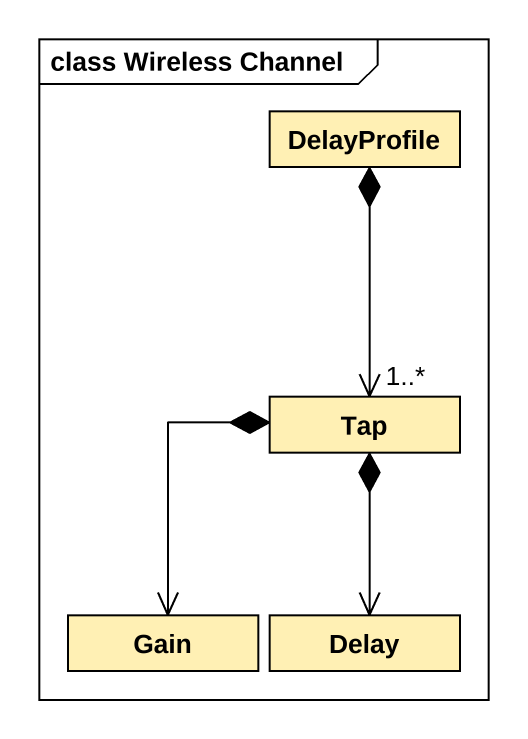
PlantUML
@startuml
mainframe class Wireless Channel
hide circle
hide empty members
class DelayProfile #FFF0B4
class Tap #FFF0B4
class Gain #FFF0B4
class Delay #FFF0B4
DelayProfile *--> "1..*" Tap
Tap *--> Gain
Tap *--> Delay
@enduml
